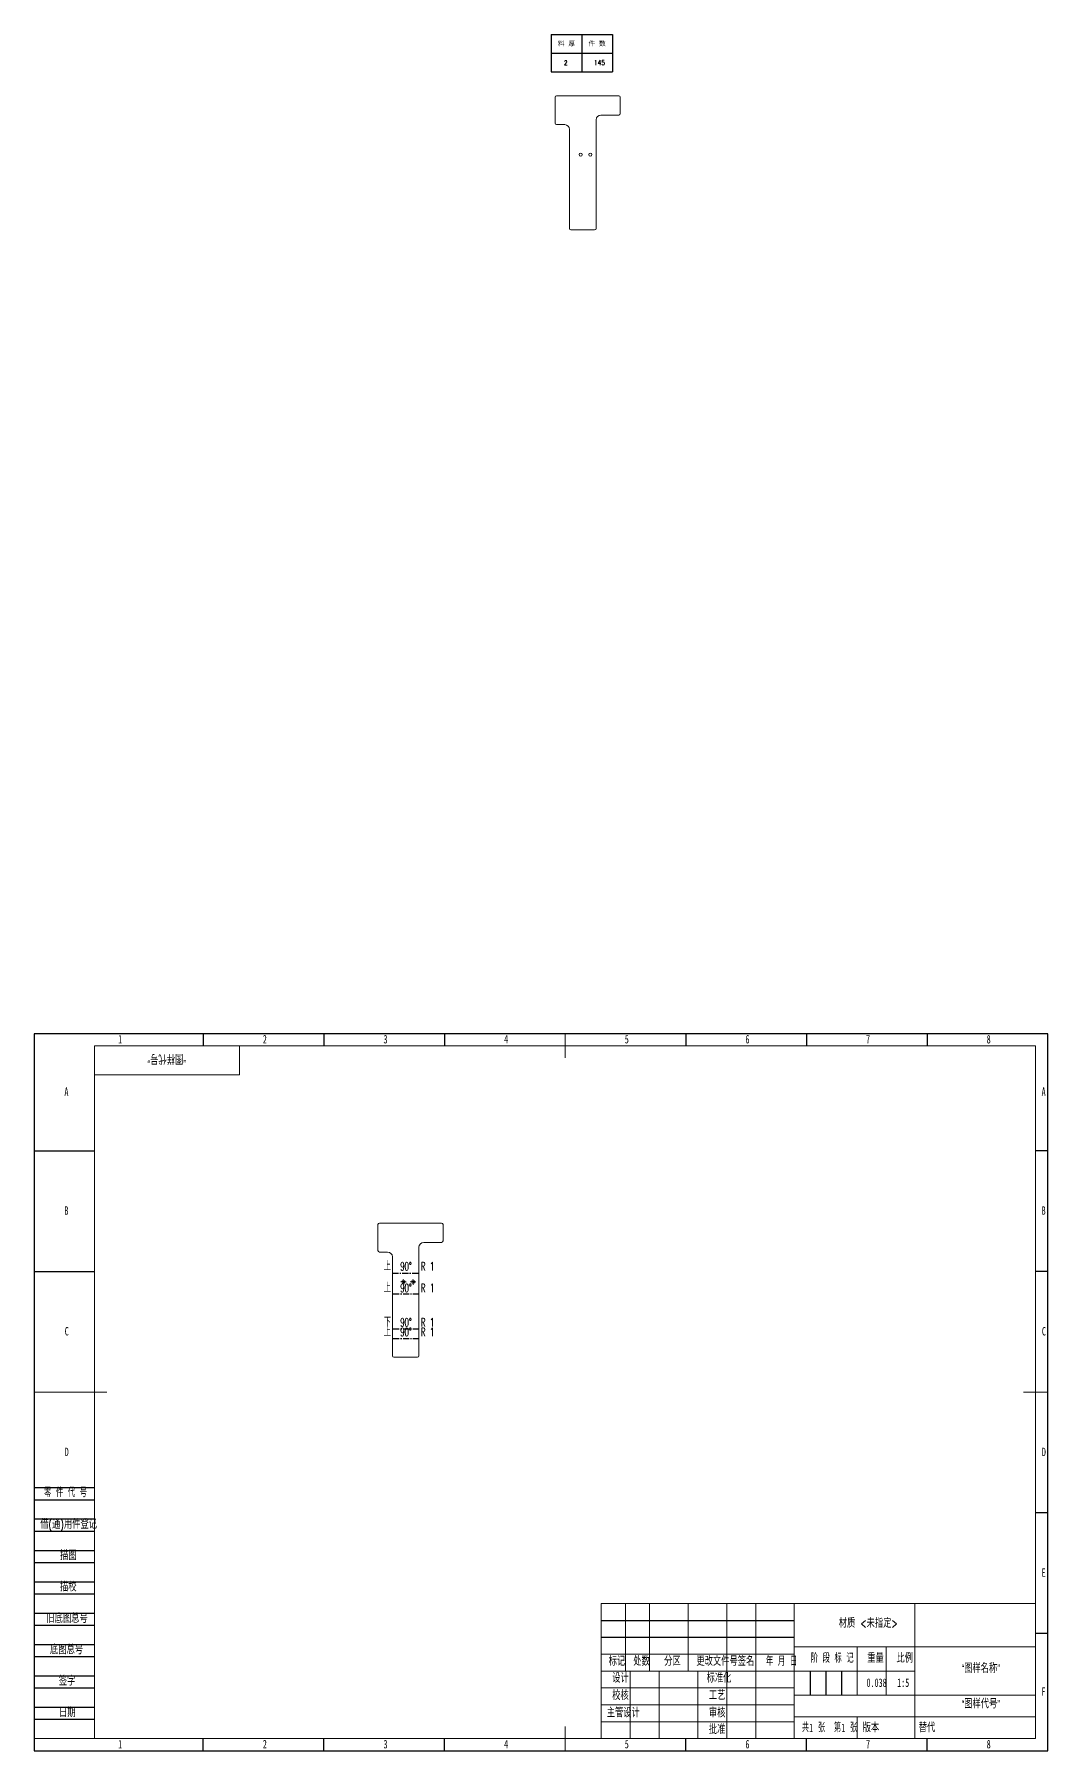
# Model space of a CAD drawing. Header units: millimetres. Extents: x -960 to 67397, y -18560 to 2860.
# Drawn here: x -960 to 1140, y -696 to 2860 of the extents above; entities that cross this region are included whole.
import ezdxf
from ezdxf.enums import TextEntityAlignment as Align

# ---------------------------------------------------------------- set-up
doc = ezdxf.new("R2010")
doc.units = ezdxf.units.MM
doc.linetypes.add('CENTERX2', pattern=[20.32, 12.7, -2.54, 2.54, -2.54])
for name, color, linetype in [('10', 7, 'Continuous'), ('5', 7, 'Continuous'), ('9', 7, 'Continuous'), ('SLD-0', 7, 'Continuous')]:
    doc.layers.add(name, color=color, linetype=linetype)
doc.styles.add('DIM', font='txt.shx', dxfattribs={"width": 0.8, "bigfont": 'bigfont.shx'})
doc.styles.add('SLDTEXTSTYLE0', font='TXT', dxfattribs={"width": 0.7, "bigfont": 'bigfont'})
doc.styles.add('SLDTEXTSTYLE1', font='TXT', dxfattribs={"width": 0.62, "bigfont": 'bigfont'})
doc.styles.add('SLDTEXTSTYLE2', font='TXT', dxfattribs={"width": 0.614286, "bigfont": 'bigfont'})
doc.styles.add('SLDTEXTSTYLE3', font='TXT', dxfattribs={"width": 0.6, "bigfont": 'bigfont'})
doc.styles.add('SLDTEXTSTYLE4', font='TXT', dxfattribs={"width": 0.7})
doc.styles.add('SLDTEXTSTYLE5', font='TXT', dxfattribs={"width": 0.609091, "bigfont": 'bigfont'})

# ---------------------------------------------------------------- blocks, each defined once
blk = doc.blocks.new('SW_CENTERMARKSYMBOL_0')
at = {"layer": '10', "color": 0}
for p, q in [((-1, 0), (-1.15, 0)), ((0, 0), (-0.5, 0)), ((0, 1), (0, 1.15)), ((0, 0), (0, 0.5)), ((0, 0), (0, -0.5)), ((0, 0), (0.5, 0)), ((1, 0), (1.15, 0)), ((0, -1), (0, -1.15))]:
    blk.add_line(p, q, dxfattribs=at)
blk = doc.blocks.new('SW_CENTERMARKSYMBOL_1')
at = {"layer": '10', "color": 0}
for p, q in [((-1, 0), (-1.15, 0)), ((0, 0), (-0.5, 0)), ((0, 1), (0, 1.15)), ((0, 0), (0, 0.5)), ((0, 0), (0, -0.5)), ((0, 0), (0.5, 0)), ((1, 0), (1.15, 0)), ((0, -1), (0, -1.15))]:
    blk.add_line(p, q, dxfattribs=at)
blk = doc.blocks.new('*T4')
at = {"color": 0, "linetype": 'ByBlock', "lineweight": -2, "transparency": 16777216}
for p, q in [((0, 0), (127, 0)), ((0, 0), (0, -78)), ((63.5, 0), (63.5, -78)), ((127, 0), (127, -78)), ((0, -39), (127, -39)), ((0, -78), (127, -78))]:
    blk.add_line(p, q, dxfattribs=at)
at = {"color": 0, "transparency": 16777216, "char_height": 10, "width": 60.5, "attachment_point": 5}
for s, insert in [('{\\fSimSun|b0|i0|c134|p2;料 厚}', (31.75, -19.5)), ('{\\fSimSun|b0|i0|c134|p2;件 数}', (95.25, -19.5))]:
    blk.add_mtext(s, dxfattribs=dict(at, insert=insert))
blk = doc.blocks.new('拆图参数')
blk.add_blockref('*T4', (-63.5, 78))
at = {"style": 'DIM', "width": 0.8}
blk.add_attdef('6', text='', height=10, dxfattribs=at).set_placement((-37.1, 18.9), align=Align.MIDDLE_LEFT)
blk.add_attdef('1', text='', height=10, dxfattribs=at).set_placement((36.6, 19.3), align=Align.MIDDLE_CENTER)

msp = doc.modelspace()

# ---------------------------------------------------------------- linework, layer by layer
at = {"color": 7, "linetype": 'Continuous', "lineweight": 15}
for p, q in [((119.6, 2675.8), (119.6, 2729.8)), ((251.6, 2732.8), (122.6, 2732.8)), ((254.6, 2729.8), (254.6, 2695.8)), ((139.6, 2672.8), (122.6, 2672.8)), ((204.6, 2682.8), (204.6, 2457.8)), ((251.6, 2692.8), (214.6, 2692.8)), ((149.6, 2457.8), (149.6, 2662.8)), ((201.6, 2454.8), (152.6, 2454.8)), ((-247.5, 340.3), (-247.5, 394.3)), ((-115.5, 397.3), (-244.5, 397.3)), ((-112.5, 394.3), (-112.5, 360.3)), ((-115.5, 357.3), (-152.5, 357.3)), ((-227.5, 337.3), (-244.5, 337.3)), ((-217.5, 122.3), (-217.5, 327.3)), ((-162.5, 347.3), (-162.5, 122.3)), ((-165.5, 119.3), (-214.5, 119.3))]:
    msp.add_line(p, q, dxfattribs=at)
at = {"color": 7, "linetype": 'CENTERX2'}
for p, q in [((-217.5, 293.8), (-162.5, 293.8)), ((-162.5, 249.8), (-217.5, 249.8)), ((-162.5, 177.8), (-217.5, 177.8)), ((-162.5, 157.8), (-217.5, 157.8))]:
    msp.add_line(p, q, dxfattribs=at)
at = {"color": 7, "linetype": 'Continuous', "lineweight": 15}
for centre in [(172.6, 2610.8), (192.6, 2610.8), (-194.5, 275.3), (-174.5, 275.3)]:
    msp.add_circle(centre, 3.25, dxfattribs=at)
for centre, radius, start, end in [((122.6, 2729.8), 3, 90, 180), ((251.6, 2729.8), 3, 0, 90), ((122.6, 2675.8), 3, 180, 270), ((139.6, 2662.8), 10, 0, 90), ((214.6, 2682.8), 10, 90, 180), ((251.6, 2695.8), 3, 270, 0), ((152.6, 2457.8), 3, 180, 270), ((201.6, 2457.8), 3, 270, 0), ((-244.5, 394.3), 3, 90, 180), ((-115.5, 394.3), 3, 0, 90), ((-152.5, 347.3), 10, 90, 180), ((-115.5, 360.3), 3, 270, 0), ((-244.5, 340.3), 3, 180, 270), ((-227.5, 327.3), 10, 0, 90), ((-214.5, 122.3), 3, 180, 270), ((-165.5, 122.3), 3, 270, 0)]:
    msp.add_arc(centre, radius, start, end, dxfattribs=at)
at = {"layer": '10', "color": 7}
for p, q in [((-959.6, -150.7), (-834.6, -150.7)), ((-959.6, -175.7), (-834.6, -175.7)), ((-959.6, -215.7), (-834.6, -215.7)), ((-959.6, -240.7), (-834.6, -240.7)), ((-959.6, -280.7), (-834.6, -280.7)), ((-959.6, -305.7), (-834.6, -305.7)), ((-959.6, -345.7), (-834.6, -345.7)), ((-959.6, -370.7), (-834.6, -370.7)), ((-959.6, -410.7), (-834.6, -410.7)), ((215.4, -425.7), (615.4, -425.7)), ((-959.6, -435.7), (-834.6, -435.7)), ((215.4, -460.7), (615.4, -460.7)), ((-959.6, -475.7), (-834.6, -475.7)), ((-959.6, -500.7), (-834.6, -500.7)), ((-959.6, -540.7), (-834.6, -540.7)), ((-959.6, -565.7), (-834.6, -565.7)), ((-959.6, -605.7), (-834.6, -605.7)), ((-959.6, -630.7), (-834.6, -630.7))]:
    msp.add_line(p, q, dxfattribs=at)
at = {"layer": '10', "color": 7, "lineweight": 15}
for p, q in [((265.4, -390.7), (265.4, -530.7)), ((315.4, -390.7), (315.4, -530.7)), ((395.4, -390.7), (395.4, -530.7)), ((475.4, -390.7), (475.4, -670.7)), ((535.4, -390.7), (535.4, -670.7)), ((615.4, -390.7), (615.4, -670.7)), ((865.4, -390.7), (865.4, -530.7)), ((215.4, -495.7), (615.4, -495.7)), ((615.4, -480.7), (1115.4, -480.7)), ((745.4, -480.7), (745.4, -580.7)), ((805.4, -480.7), (805.4, -580.7)), ((215.4, -530.7), (865.4, -530.7)), ((275.4, -530.7), (275.4, -670.7)), ((335.4, -530.7), (335.4, -670.7)), ((415.4, -530.7), (415.4, -670.7)), ((865.4, -530.7), (865.4, -670.7)), ((215.4, -565.7), (615.4, -565.7)), ((215.4, -600.7), (615.4, -600.7)), ((615.4, -580.7), (1115.4, -580.7)), ((215.4, -635.7), (615.4, -635.7)), ((615.4, -625.7), (1115.4, -625.7))]:
    msp.add_line(p, q, dxfattribs=at)
at = {"layer": '5'}
for p, q in [((-609.6, 789.3), (-609.6, 764.3)), ((-359.6, 789.3), (-359.6, 764.3)), ((-109.6, 789.3), (-109.6, 764.3)), ((390.4, 789.3), (390.4, 764.3)), ((640.4, 789.3), (640.4, 764.3)), ((890.4, 789.3), (890.4, 764.3)), ((-959.6, 546.8), (-834.6, 546.8)), ((1140.4, 546.8), (1115.4, 546.8)), ((-959.6, 296.8), (-834.6, 296.8)), ((1140.4, 296.8), (1115.4, 296.8)), ((1140.4, -203.2), (1115.4, -203.2)), ((1140.4, -453.2), (1115.4, -453.2)), ((-609.6, -695.7), (-609.6, -670.7)), ((-359.6, -695.7), (-359.6, -670.7)), ((-109.6, -695.7), (-109.6, -670.7)), ((390.4, -695.7), (390.4, -670.7)), ((640.4, -695.7), (640.4, -670.7)), ((890.4, -695.7), (890.4, -670.7))]:
    msp.add_line(p, q, dxfattribs=at)
at = {"layer": '5', "lineweight": 15}
for p, q in [((140.4, 789.3), (140.4, 739.3)), ((-959.6, 46.8), (-809.6, 46.8)), ((1140.4, 46.8), (1090.4, 46.8)), ((140.4, -695.7), (140.4, -645.7))]:
    msp.add_line(p, q, dxfattribs=at)
at = {"layer": '5', "color": 7, "lineweight": 15}
for p, q in [((1115.4, 764.3), (-834.6, 764.3)), ((-834.6, 764.3), (-834.6, -670.7)), ((-534.6, 704.3), (-534.6, 764.3)), ((1115.4, -670.7), (1115.4, 764.3)), ((-834.6, 704.3), (-534.6, 704.3)), ((215.4, -390.7), (1115.4, -390.7)), ((215.4, -390.7), (215.4, -670.7)), ((-959.6, -670.7), (1115.4, -670.7))]:
    msp.add_line(p, q, dxfattribs=at)
at = {"layer": '9', "color": 7}
for p, q in [((1140.4, 789.3), (-959.6, 789.3)), ((-959.6, 789.3), (-959.6, -695.7)), ((1140.4, 46.8), (1140.4, 789.3)), ((1140.4, -695.7), (1140.4, 46.8)), ((-959.6, -695.7), (1140.4, -695.7))]:
    msp.add_line(p, q, dxfattribs=at)
at = {"layer": 'SLD-0'}
for p, q in [((647.9, -530.7), (647.9, -580.7)), ((680.4, -530.7), (680.4, -580.7)), ((712.9, -530.7), (712.9, -580.7))]:
    msp.add_line(p, q, dxfattribs=at)
at = {"layer": 'SLD-0', "lineweight": 15}
msp.add_line((745.4, -625.7), (745.4, -670.7), dxfattribs=at)

# ---------------------------------------------------------------- block references
msp.add_blockref('拆图参数', (175, 2781.9)).add_auto_attribs({'1': '145', '6': '2'})
at = {"layer": '10', "xscale": 5, "yscale": 5, "zscale": 5}
for name, p in [('SW_CENTERMARKSYMBOL_0', (-194.5, 275.3)), ('SW_CENTERMARKSYMBOL_1', (-174.5, 275.3))]:
    msp.add_blockref(name, p, dxfattribs=at)

# ---------------------------------------------------------------- texts
at = {"color": 7, "linetype": 'Continuous', "lineweight": 0, "char_height": 17.5, "attachment_point": 2, "style": 'SLDTEXTSTYLE5'}
for s, insert in [('\\M+18FE3  90\\M+1818B  R 1', (-182.9, 316.5)), ('\\M+18FE3  90\\M+1818B  R 1', (-182.9, 271.7)), ('\\M+189BA  90\\M+1818B  R 1', (-182.9, 200.5)), ('\\M+18FE3  90\\M+1818B  R 1', (-182.9, 180.5))]:
    msp.add_mtext(s, dxfattribs=dict(at, insert=insert))
at = {"layer": '10', "char_height": 17.5}
for s, insert, attachment_point, style in [('1', (-781.8, 787), 2, 'SLDTEXTSTYLE4'), ('2', (-481.8, 787), 2, 'SLDTEXTSTYLE4'), ('3', (-231.8, 787), 2, 'SLDTEXTSTYLE4'), ('4', (18.2, 787), 2, 'SLDTEXTSTYLE4'), ('5', (268.2, 787), 2, 'SLDTEXTSTYLE4'), ('6', (518.2, 787), 2, 'SLDTEXTSTYLE4'), ('7', (768.2, 787), 2, 'SLDTEXTSTYLE4'), ('8', (1018.2, 787), 2, 'SLDTEXTSTYLE4'), ('A', (-893, 678.2), 2, 'SLDTEXTSTYLE4'), ('A', (1132, 678.2), 2, 'SLDTEXTSTYLE4'), ('B', (-893, 432), 2, 'SLDTEXTSTYLE4'), ('B', (1132, 432), 2, 'SLDTEXTSTYLE4'), ('C', (-892.4, 182), 2, 'SLDTEXTSTYLE4'), ('C', (1132.6, 182), 2, 'SLDTEXTSTYLE4'), ('D', (-892.4, -68), 2, 'SLDTEXTSTYLE4'), ('D', (1132.6, -68), 2, 'SLDTEXTSTYLE4'), ('E', (1132, -318), 2, 'SLDTEXTSTYLE4'), ('\\M+18DDE质 <\\M+196A2\\M+18E77\\M+192E8>', (768.3, -423.2), 2, 'SLDTEXTSTYLE0'), ('\\M+18167图样\\M+196BC\\M+18FCC\\M+18168', (1001.7, -516.7), 2, 'SLDTEXTSTYLE0'), ('0.038', (785.9, -546.1), 2, 'SLDTEXTSTYLE4'), ('1:5', (840.9, -546.1), 2, 'SLDTEXTSTYLE4'), ('F', (1131.6, -564.3), 2, 'SLDTEXTSTYLE4'), ('\\M+18167图样\\M+191E3\\M+18D86\\M+18168', (1001.7, -590.4), 2, 'SLDTEXTSTYLE0'), ('1', (-781.8, -673.4), 2, 'SLDTEXTSTYLE4'), ('2', (-481.8, -673.4), 2, 'SLDTEXTSTYLE4'), ('3', (-231.8, -673.4), 2, 'SLDTEXTSTYLE4'), ('4', (18.2, -673.4), 2, 'SLDTEXTSTYLE4'), ('5', (268.2, -673.4), 2, 'SLDTEXTSTYLE4'), ('6', (518.2, -673.4), 2, 'SLDTEXTSTYLE4'), ('1', (646.1, -639.6), 1, 'SLDTEXTSTYLE4'), ('1', (712.8, -639.6), 1, 'SLDTEXTSTYLE4'), ('7', (768.2, -673.4), 2, 'SLDTEXTSTYLE4'), ('8', (1018.2, -673.4), 2, 'SLDTEXTSTYLE4')]:
    msp.add_mtext(s, dxfattribs=dict(at, insert=insert, attachment_point=attachment_point, style=style))
at = {"layer": '10', "color": 7, "char_height": 17.5}
for s, insert, attachment_point, style in [('\\M+197EB \\M+18C8F \\M+191E3 \\M+18D86', (-939.4, -152.7), 1, 'SLDTEXTSTYLE2'), ('\\M+18ED8(\\M+192CA)\\M+19770\\M+18C8F\\M+1936F记', (-947.2, -218.2), 1, 'SLDTEXTSTYLE0'), ('\\M+19560图', (-889, -282.9), 2, 'SLDTEXTSTYLE0'), ('\\M+19560\\M+18D5A', (-889.2, -348.1), 2, 'SLDTEXTSTYLE0'), ('\\M+18B8C\\M+192EA图总\\M+18D86', (-934.6, -413.2), 1, 'SLDTEXTSTYLE0'), ('\\M+192EA图总\\M+18D86', (-927.1, -478.2), 1, 'SLDTEXTSTYLE0'), ('阶 \\M+19269 标 记', (693.9, -495.7), 2, 'SLDTEXTSTYLE2'), ('\\M+18F64\\M+197CA', (783.6, -495.7), 2, 'SLDTEXTSTYLE0'), ('\\M+194E4\\M+197E1', (844.1, -495.7), 2, 'SLDTEXTSTYLE0'), ('标记', (247.9, -502.1), 2, 'SLDTEXTSTYLE0'), ('处\\M+19094', (298.8, -502.1), 2, 'SLDTEXTSTYLE0'), ('\\M+195AA\\M+18BE6', (362.8, -502.1), 2, 'SLDTEXTSTYLE0'), ('\\M+18D58\\M+189FC\\M+195B6\\M+18C8F\\M+18D86', (455.3, -502.1), 2, 'SLDTEXTSTYLE0'), ('签\\M+196BC', (515.3, -502.1), 2, 'SLDTEXTSTYLE0'), ('\\M+1944E \\M+18C8E \\M+193FA', (589, -502.1), 2, 'SLDTEXTSTYLE1'), ('签\\M+18E9A', (-891.6, -543), 2, 'SLDTEXTSTYLE0'), ('设计', (255.1, -537), 2, 'SLDTEXTSTYLE0'), ('标\\M+18F79\\M+189BB', (459.4, -537), 2, 'SLDTEXTSTYLE0'), ('\\M+18D5A\\M+18A6A', (255.1, -572.9), 2, 'SLDTEXTSTYLE0'), ('\\M+18D48艺', (455.5, -572.7), 2, 'SLDTEXTSTYLE0'), ('\\M+193FA\\M+18AFA', (-891.3, -608.5), 2, 'SLDTEXTSTYLE0'), ('\\M+18EE5\\M+18AC7设计', (260.9, -609), 2, 'SLDTEXTSTYLE0'), ('审\\M+18A6A', (455.5, -609), 2, 'SLDTEXTSTYLE0'), ('\\M+18BA4  张', (655.2, -639.6), 2, 'SLDTEXTSTYLE3'), ('\\M+191E6  张', (721.6, -639.6), 2, 'SLDTEXTSTYLE3'), ('\\M+194C5\\M+1967B', (774.1, -639.6), 2, 'SLDTEXTSTYLE0'), ('\\M+194E1\\M+18F79', (455.4, -643.4), 2, 'SLDTEXTSTYLE0')]:
    msp.add_mtext(s, dxfattribs=dict(at, insert=insert, attachment_point=attachment_point, style=style))
at = {"layer": 'SLD-0', "insert": (-685.3, 729.5), "char_height": 17.5, "attachment_point": 2, "rotation": 180, "style": 'SLDTEXTSTYLE0'}
msp.add_mtext('\\M+18167图样\\M+191E3\\M+18D86\\M+18168', dxfattribs=at)
at = {"layer": 'SLD-0', "insert": (873.2, -639.6), "char_height": 17.5, "attachment_point": 1, "style": 'SLDTEXTSTYLE0'}
msp.add_mtext('\\M+191D6\\M+191E3', dxfattribs=at)

doc.saveas('drawing.dxf')
